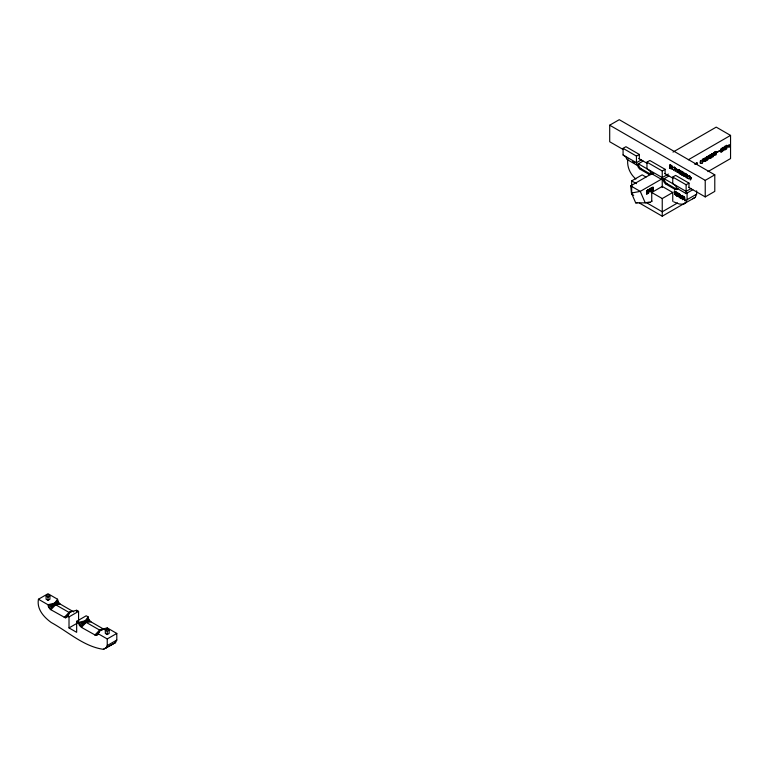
<?xml version="1.0" encoding="UTF-8"?>
<svg xmlns="http://www.w3.org/2000/svg" width="769" height="769" viewBox="0 0 769 769"><rect width="100%" height="100%" fill="white"/><g stroke="black" fill="none" stroke-linecap="round" stroke-linejoin="round"><path stroke-width="1.15" d="M726.455 147.533L726.436 149.215L727.301 146.956M675.73 193.019L675.643 194.259A2.355 1.365 60 0 1 675.297 194.893C675.144 195.586 675.086 189.491 677.008 192.913C677.143 195.441 677.797 191.568 675.73 192.087L675.73 192.932L677.008 193.759M721.956 150.83L721.947 151.81L722.687 149.378L721.947 149.59L721.812 150.916M702.395 160.221L702.385 159.664C703.885 158.097 700.972 160.577 702.222 161.836L705.221 160.212L704.99 158.116L704.01 158.606L704.664 158.318L704.596 160.49L703.981 160.846L703.741 159.577M674.519 168.055L674.192 169.613A3.307 1.903 60 0 1 673.519 170.141L674.346 169.795L674.759 168.19M689.514 176.716L689.187 178.273A3.307 1.903 60 0 1 688.515 178.802L689.341 178.456L689.745 176.851M652.285 188.107L652.343 187.501M711.594 154.194L711.536 154.809L711.661 154.156M679.863 195.384L678.912 194.326L681.315 195.797L679.95 195.441M686.275 176.793L686.332 174.948M721.091 149.474L720.505 151.666L721.091 150.34L721.082 152.291L721.399 148.369L720.803 149.638M78.573 611.374L69.018 616.882L69.018 627.917L76.66 632.329L76.66 621.304L78.573 622.4L79.418 625.226L81.437 627.369L95.914 635.473L97.461 634.579L100.547 629.571L107.237 627.917L116.792 633.435L116.792 640.048L115.513 642.624L103.411 649.315C83.859 646.594 68.095 631.724 51.187 622.477C43.833 617.113 36.576 609.096 38.45 599.234L48.005 604.751L48.841 607.577L50.869 609.721L65.346 617.824L66.893 616.921L69.979 611.922L76.66 610.269L78.573 611.374L78.573 621.304M69.979 611.922L66.269 617.642M76.448 611.413L76.66 610.269M97.461 634.579L100.547 629.571M107.016 629.061L107.237 627.917M647.585 190.741L647.729 190.183M706.749 157.568L706.749 158.481L706.98 156.876M697.32 163.537L696.012 164.287M648.459 191.817L647.315 192.923L647.613 192.308M707.711 158.52L706.567 159.616L706.865 159.01M648.68 191.692L648.354 192.538C650.959 191.894 643.365 196.451 647.988 192.836L647.065 193.144L647.988 191.587L647.652 192.202M707.932 158.395L707.605 159.241C710.22 158.606 702.597 163.124 707.24 159.529L706.317 159.846L706.653 159.125M652.352 188.069L652.41 187.463M706.701 159.02L707.24 158.279L706.903 158.895M687.082 193.038L687.082 199.661L685.746 202.853L683.074 204.294L679.056 203.958L673.711 201.863M683.074 204.294L695.301 197.345L696.637 194.144L696.637 190.837M715.16 153.425L715.401 154.521L715.189 153.492L714.334 153.983L714.122 155.444L714.343 153.896M105.959 648.142L107.237 645.566L107.237 638.952L97.682 633.435M648.94 189.953L648.901 191.26L648.988 190.01C646.306 189.078 646.594 194.355 646.921 191.202M708.191 156.645L708.307 157.789L707.816 157.866L708.239 156.713L706.173 157.905L705.971 159.241L706.163 157.828M647.652 190.693L648.007 190.02M706.903 157.395L707.259 156.713M721.514 149.148L721.274 149.369M682.497 173.361L682.459 172.727A5.835 3.364 60 0 1 682.141 173.679L682.286 175.495L682.488 173.438L683.833 174.207L683.41 173.881M649.026 189.347L649.526 189.145L646.787 190.722M653.054 187.002L652.016 187.684M702.645 160.077L702.395 160.298C701.943 161.711 703.808 159.971 702.414 161.106L702.424 161.74L703.789 160.952L703.818 159.616C702.299 161.25 703.837 156.741 703.375 159.789M708.287 156.04L708.778 155.838L706.048 157.414M712.305 153.704L711.267 154.386M723.456 147.465L723.245 147.677M723.542 148.311L721.889 149.359M649.209 191.308L649.747 191.077L646.719 192.827M708.46 158.001L708.999 157.77L705.971 159.519M697.099 162.682L694.667 164.085M680.2 195.076L680.536 194.442L680.305 195.134M66.893 616.921L69.306 613.229M96.846 635.29L100.479 629.955M695.897 163.461L695.339 164.153M48.005 604.751L54.695 603.098L57.56 599.234L48.005 593.726L38.45 599.234M78.573 622.4L85.263 620.746L88.127 616.882L86.215 615.786L76.66 621.304M65.346 617.824L69.7 612.537M95.914 635.473L99.96 630.253L102.306 630.051M696.233 164.037L697.079 163.086L695.474 164.143L696.032 163.384M651.237 189.722L650.286 190.462L650.507 189.212M50.869 609.721L55.647 604.751L60.424 604.203L73.795 611.922M64.24 617.44L69.018 612.47L70.931 612.249M81.437 627.369L86.215 622.4L90.992 621.852L104.373 629.571M94.818 635.088L99.595 630.128L101.498 629.907M57.56 599.234L57.771 600.627L54.762 603.559L48.226 606.145M88.127 616.882L88.348 618.276L85.33 621.208L78.794 623.794M704.404 159.145L704.654 158.914M721.956 148.417L722.6 147.638L722.485 148.926M683.362 172.419L683.631 173.294L683.42 172.535C680.43 169.411 680.152 172.506 683.42 173.16M49.774 608.827L55.281 604.453L59.328 603.319L60.424 604.203M80.341 626.485L85.849 622.111L89.896 620.968L90.992 621.852M678.171 170.631L678.402 171.9L678.2 170.737C676.518 168.401 677.576 173.448 677.46 170.314M683.333 174.428L683.103 174.294M683.41 175.774L683.833 176.101L682.488 175.245M684.621 197.893L685.016 198.21L684.477 197.816M725.734 147.946L726.455 146.446L725.84 146.802C724.792 149.888 726.34 144.245 725.849 146.706L726.772 145.216L726.657 147.321M695.599 164.22L696.378 163.71M623.198 149.542L609.702 141.746L609.702 125.193L619.256 119.685L714.786 174.842L714.786 191.385L705.231 196.902L688.62 187.309M641.548 159.76L636.453 162.701L623.073 154.982L623.073 148.359L625.937 146.706L639.318 154.434L639.318 158.847M623.073 148.359L636.453 156.088L639.318 154.434M623.073 154.982L625.841 156.943L626.898 159.394L636.453 164.912L643.134 161.048M668.934 175.938L662.244 179.802L650.776 173.179L649.718 170.728L646.96 168.767L646.96 162.153L649.824 160.5L665.108 169.324L665.108 173.736M637.405 164.355A4.056 2.336 60 0 0 640.269 169.324L641.221 168.767L649.824 173.736A4.056 2.336 60 0 0 651.852 173.938M673.01 152.079L716.218 127.125L730.55 135.402L730.55 158.568L707.913 171.631M633.714 195.316L631.676 194.144L631.676 180.907L642.182 174.842L645.998 177.043M640.269 169.324L648.873 174.284L649.824 173.736M652.093 201.103L650.016 202.305L645.239 202.853L635.684 202.853L631.426 193.019L630.715 185.867L652.689 173.179L653.64 173.736M646.96 162.153L662.244 170.978L665.108 169.324M671.798 166.431L672.779 167.555L669.511 165.729L670.981 166.431L670.981 165.575L669.703 164.749L670.952 165.047L671.183 166.556L672.5 167.094M688.37 159.75L730.55 135.402M676.047 168.853L676.557 169.228L673.115 167.161L673.529 167.479M668.357 174.063L662.244 177.591L638.357 163.807A4.056 2.336 60 0 0 641.221 168.767M662.244 178.696L640.269 191.385L631.426 193.019M722.485 148.109L723.379 147.177L723.245 148.484M692.811 189.732L686.131 193.586L676.576 188.078L675.518 185.627L672.75 183.666L672.75 177.043L675.615 175.39L688.995 183.109L688.995 187.521M650.497 190.068L651.237 189.635M723.071 148.148L722.485 148.484L723.071 148.234M723.245 148.042L723.773 147.821L723.245 148.129M709.758 155.915L709.547 157.155L709.749 156.011C711.373 153.646 710.412 158.078 710.498 155.578M726.657 146.245L727.599 145.783L726.657 146.331M652.045 189.51L653.083 188.828M711.296 155.53L712.334 154.934M711.296 155.617L712.334 155.021M652.045 190.126L653.083 189.434M710.498 156.338L709.749 156.77L710.498 156.424M711.296 156.213L712.334 155.521M722.129 150.205L722.687 149.801M722.87 149.782L723.418 149.378M714.334 154.896L715.189 154.319M711.296 156.818L712.334 156.136M722.129 150.734L723.418 149.907M651.737 201.315L651.737 192.49L662.244 186.425L672.75 192.49L672.75 201.315M663.195 179.254A4.056 2.336 60 0 0 666.06 184.214L667.021 183.666L675.615 188.626A4.056 2.336 60 0 0 677.998 188.53M686.977 176.726L687.38 177.033L685.823 176.139M691.033 177.504L691.552 177.889L688.111 175.822L688.515 176.139M666.06 184.214L674.663 189.174L675.615 188.626M651.737 192.49L662.244 198.556L672.75 192.49M672.75 177.043L686.131 184.762L688.995 183.109M678.469 194.701C678.662 198.767 685.006 200.382 677.941 196.287L678.498 196.22L677.902 194.374L678.306 194.692M691.225 188.443L686.131 191.385L664.156 178.696A4.056 2.336 60 0 0 667.021 183.666M609.702 125.193L705.231 180.35L714.786 174.842M677.527 202.968L662.244 211.792L645.941 202.382M687.082 199.661L696.637 194.144M639.318 202.968L662.244 216.204L685.169 202.968M46.092 595.927L48.005 594.822L49.918 595.927L49.918 599.234L48.005 600.339L46.092 599.234L46.092 595.927L48.005 597.032L49.918 595.927M48.841 607.577L58.396 602.06L59.328 603.319M69.018 627.917L77.621 622.957M79.418 625.226L88.964 619.708L89.896 620.968M105.324 630.128L107.237 629.023L109.15 630.128L109.15 633.435L107.237 634.54L105.324 633.435L105.324 630.128L107.237 631.224L109.15 630.128M107.237 638.952L116.792 633.435M107.237 645.566L116.792 640.048M103.411 649.315L115.513 642.624M692.619 198.777L695.301 197.345M670.683 166.354L670.097 166.777L671.126 167.181L669.905 167.056L670.981 167.757C670.251 168.517 671.068 169.632 671.183 167.853C673.538 169.67 671.385 166.767 670.405 167.325L671.962 167.421L670.212 166.604L670.799 166.421M687.361 177.418L687.746 177.716L686.467 176.899L686.515 175.053M676.259 194.74L677.258 194.797L676.259 194.845M635.684 202.853L637.597 202.641M647.623 202.305L650.016 202.305M683.247 197.191L682.468 196.585M69.383 612.605L55.647 604.751L54.695 603.098M99.96 630.253L86.215 622.4L85.263 620.746M685.592 176.476C682.776 175.313 690.908 180.898 686.573 177.043M670.347 165.681L669.943 165.364L670.981 166.046M671.183 165.604L672.519 166.46L671.183 165.691M681.228 171.814L681.795 172.141L681.795 171.602M683.42 173.083L682.824 172.189M671.183 166.075L672.241 166.777M686.044 174.698L686.794 175.207M686.332 175.332C685.035 173.621 685.688 176.928 685.717 175.063L686.332 175.419M686.515 175.438L687.313 176.61L686.515 175.524M685.717 175.543L686.332 175.89M685.717 175.62L686.332 175.976M677.46 171.16L678.2 171.67M638.77 158.529L647.085 163.326M664.733 173.515L673.038 178.312M632.627 161.596L634.54 162.701M682.468 196.672L683.391 197.268L683.391 198.537L682.891 198.383L685.121 199.623L684.477 199.161L684.256 196.624L684.266 197.691M683.593 197.306L684.266 199.046L683.593 198.662L683.372 196.076L683.391 197.191M679.536 195.71L680.642 196.422M679.536 196.268L680.642 196.979M679.536 196.787L680.642 197.508M631.676 180.907L636.453 183.666M630.715 185.867L640.269 191.385L645.239 202.853M67.114 615.786L69.018 616.882M696.704 164.297L696.733 164.364M635.876 179.033C630.051 174.054 626.706 166.527 627.85 158.847M682.468 197.114L682.853 197.998L682.468 197.229M88.348 618.276L88.964 619.708M57.771 600.627L58.396 602.06M723.071 147.773L723.071 148.59M722.87 148.792L722.87 150.224M722.687 148.888L722.687 150.33M722.312 148.215L722.312 149.023M707.682 157.03L707.49 158.001L707.49 157.136M705.231 180.35L705.231 196.902M703.337 161.202L703.145 160.26L703.145 161.307M686.131 184.762L686.131 193.586M683.103 173.784L683.103 175.601M682.91 173.679L682.91 175.486M682.632 172.083L682.632 172.621L681.988 171.708M681.228 171.266L681.228 171.977M662.244 170.978L662.244 187.521M662.244 198.556L662.244 216.204M651.237 188.876C651.16 191.375 652.122 186.944 650.497 189.309L650.497 190.222M648.43 190.337L648.238 191.308L648.238 190.443M647.681 190.76L647.498 191.789L647.498 190.875M636.453 156.088L636.453 164.912M107.237 631.224L107.237 634.54M48.005 597.032L48.005 600.339M651.737 172.631A4.056 2.336 60 0 1 648.873 174.284M677.47 188.136A4.056 2.336 60 0 1 674.663 189.174M729.262 145.533C728.637 151.483 728.993 141.342 729.262 145.533M682.266 197.364L682.488 199.44L682.247 195.413L681.69 198.104L682.266 197.364M651.852 189.424L651.843 190.443L652.045 188.328C654.554 185.012 652.641 192.865 653.083 187.732L651.843 188.232L651.852 189.424M679.354 195.98L679.536 197.075L679.536 195.288L680.642 195.922C681.536 200.978 680.411 192.365 679.354 195.98M711.114 156.117L711.094 157.136L711.296 155.03C713.805 151.714 711.892 159.567 712.334 154.425L711.094 154.925L711.114 156.117M680.709 174.294L681.065 173.919L680.709 174.294M724.898 149.292L724.888 150.109L725.205 145.927L724.254 148.725L724.898 147.494L724.898 149.292M681.949 174.054L680.748 173.323L681.824 172.785L681.007 173.496L681.949 174.054M685.871 174.169L686.044 174.899L686.179 173.938L685.323 173.775L685.871 174.169M677.268 195.307C676.883 197.46 675.903 193.913 676.038 193.471C674.49 194.845 678.354 197.835 677.268 195.307M684.929 176.101C683.824 178.158 686.159 171.343 684.929 176.101M680.19 173.14C680.277 175.303 677.431 172.381 678.796 170.439L676.951 169.295L678.777 170.353L678.748 169.574L680.248 171.276L679.017 170.564C679.565 173.41 679.469 170.535 679.998 173.756L680.19 173.14M713.421 155.78L713.392 156.693L713.632 153.002C719.515 146.917 714.045 161.625 715.968 151.656L713.411 152.877L713.421 155.78M674.798 194.394C673.615 195.105 676.134 189.837 674.798 194.394M672.471 169.468L671.5 168.296L672.471 169.468M700.271 162.086C700.463 166.998 700.867 156.761 700.271 162.086M679.815 170.583L679.296 169.882L679.815 170.583M653.419 190.154L652.718 189.933L653.419 190.154M712.671 156.857L711.969 156.636L712.671 156.857M674.711 192.615L674.211 191.865L674.711 192.615M650.718 190.914L650.391 190.539L650.718 190.914M709.97 157.607L709.643 157.232L709.97 157.607M723.6 150.464L722.908 150.907L723.523 148.657L723.6 150.464M675.653 169.555C673.577 173.381 678.21 170.093 674.682 168.911L675.653 169.555M690.639 178.206C688.572 182.032 693.205 178.754 689.678 177.572L690.639 178.206M684.9 174.717L684.391 173.929L684.9 174.717M651.17 190.001L650.968 191.116C648.305 193.49 653.083 189.655 651.055 191.048L651.17 190.001M710.421 156.703L710.22 157.818C707.557 160.183 712.344 156.347 710.306 157.751L710.421 156.703M681.603 174.669L681.257 173.996L681.603 174.669M705.067 161.23L703.904 161.192L705.067 161.23M675.028 167.921L674.519 167.142L675.028 167.921M690.024 176.572L689.514 175.803L690.024 176.572M685.025 200.719L684.141 199.306L685.025 200.719M682.036 174.842L681.699 174.159L682.036 174.842M678.739 194.028L678.268 193.211L678.739 194.028M679.844 194.586L679.383 193.836L679.844 194.586M652.227 190.126L651.506 191.519L652.227 190.126M711.479 156.818L710.758 158.212L711.479 156.818M683.256 173.583L682.834 172.929L683.218 173.65M675.019 191.856L674.548 191.087L675.019 191.856M702.924 161.653L701.886 163.374L702.924 161.653M703.895 158.683L703.375 159.164L703.895 158.683M651.43 187.876L650.084 188.838L651.43 187.876M710.681 154.569L709.335 155.53L710.681 154.569M715.439 152.377L713.843 153.521L715.439 152.377M685.198 173.977L684.727 173.14L685.198 173.977M719.938 150.484L716.823 152.531L719.938 150.484M681.392 172.093C680.305 173.265 681.776 173.063 681.392 172.093M683.593 198.873L682.67 199.642L683.593 198.873M722.101 148.792L722.101 148.792M670.433 167.642L669.482 168.075L670.433 167.642M653.083 188.232L652.045 188.838L653.083 188.318M687.438 174.803L686.044 174.188L686.794 175.38L687.438 174.803M683.497 174.967L683.497 174.967M677.239 172.131L676.893 171.689L678.825 172.554L677.239 172.131M687.111 176.341L686.515 175.995L687.111 176.428"/></g></svg>
